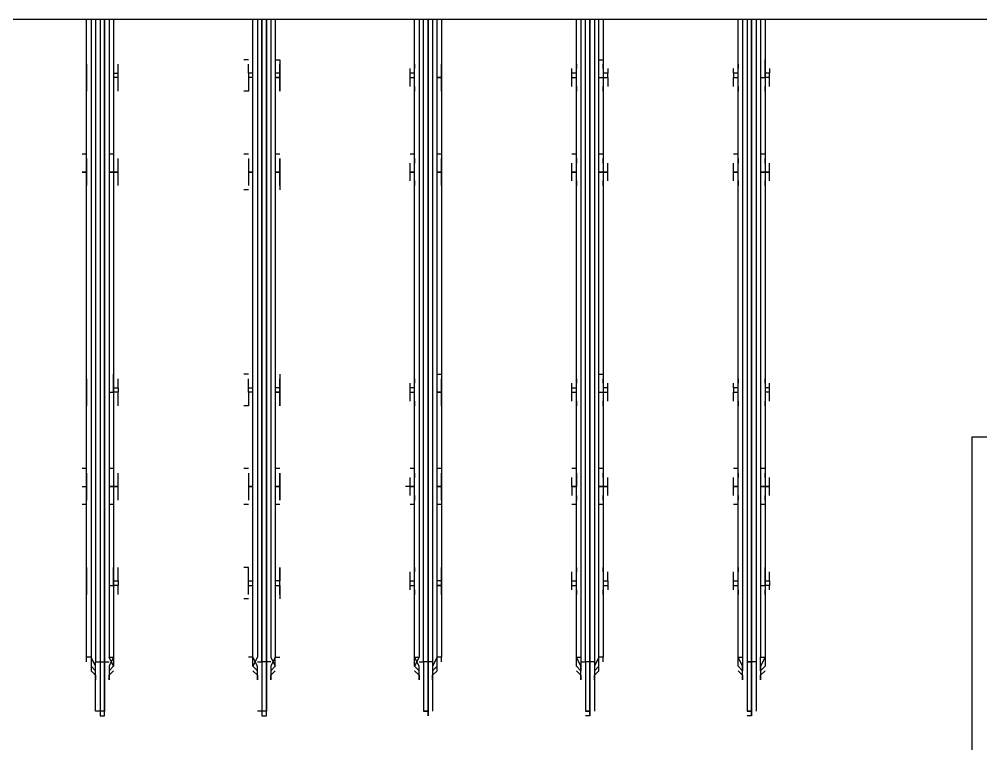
# Model space of a CAD drawing. Header units: metres. Extents: x 531277 to 531898, y 2673784 to 2674172.
# Drawn here: x 531483.1318 to 531483.4278, y 2673978.6848 to 2673978.9078 of the extents above; entities that cross this region are included whole.
import ezdxf

# ---------------------------------------------------------------- set-up
doc = ezdxf.new("R2010")
doc.units = ezdxf.units.M
doc.header["$MEASUREMENT"] = 0
doc.layers.add('IDT', color=7, linetype='Continuous')

# ---------------------------------------------------------------- blocks, each defined once
blk = doc.blocks.new('IDT')
at = {"layer": 'IDT', "color": 0, "lineweight": 25}
for p, q in [((16.64221, 15.38376), (16.64221, 15.54836)), ((16.70998, 15.45292), (16.70998, 15.46952)), ((16.70998, 15.46952), (16.70998, 15.45292)), ((16.70998, 15.46952), (16.71137, 15.46952)), ((16.75978, 15.45292), (16.75978, 15.46952)), ((16.75978, 15.46952), (16.75978, 15.45292)), ((16.75978, 15.46952), (16.76116, 15.46952)), ((16.80957, 15.46952), (16.80957, 15.45292)), ((16.80957, 15.45292), (16.80957, 15.46952)), ((16.86075, 15.46952), (16.85936, 15.46952)), ((16.85936, 15.46952), (16.85936, 15.45292)), ((16.86075, 15.45292), (16.86075, 15.46952)), ((16.91054, 15.46952), (16.90916, 15.46952)), ((16.90916, 15.46952), (16.90916, 15.45292)), ((16.91054, 15.45292), (16.91054, 15.46952)), ((16.7086, 15.45292), (16.7086, 15.46813)), ((16.71137, 15.46813), (16.70998, 15.46813)), ((16.70998, 15.46813), (16.71137, 15.46813)), ((16.71137, 15.45292), (16.71137, 15.46813)), ((16.75839, 15.45292), (16.75839, 15.46813)), ((16.76116, 15.46813), (16.75978, 15.46813)), ((16.75978, 15.46813), (16.76116, 15.46813)), ((16.76116, 15.45292), (16.76116, 15.46813)), ((16.80819, 15.45292), (16.80819, 15.46813)), ((16.81095, 15.46813), (16.80957, 15.46813)), ((16.80957, 15.46813), (16.81095, 15.46813)), ((16.81095, 15.45292), (16.81095, 15.46813)), ((16.85936, 15.45292), (16.85936, 15.46813)), ((16.85936, 15.46813), (16.86075, 15.46813)), ((16.86075, 15.45292), (16.86075, 15.46813)), ((16.86075, 15.46813), (16.86213, 15.46813)), ((16.90916, 15.45292), (16.90916, 15.46813)), ((16.90916, 15.46813), (16.91054, 15.46813)), ((16.91054, 15.46813), (16.91192, 15.46813)), ((16.91192, 15.46813), (16.91192, 15.45292)), ((16.70722, 15.45707), (16.70583, 15.45569)), ((16.70722, 15.4543), (16.70722, 15.45845)), ((16.70722, 15.45845), (16.70722, 15.45707)), ((16.71275, 15.45707), (16.71275, 15.45845)), ((16.71275, 15.45845), (16.71275, 15.4543)), ((16.71413, 15.45569), (16.71275, 15.45707)), ((16.75839, 15.45707), (16.75701, 15.45569)), ((16.75839, 15.4543), (16.75839, 15.45845)), ((16.75839, 15.45845), (16.75839, 15.45707)), ((16.76254, 15.45707), (16.76254, 15.45845)), ((16.76254, 15.45845), (16.76254, 15.4543)), ((16.76393, 15.45569), (16.76254, 15.45707)), ((16.80819, 15.45707), (16.8068, 15.45569)), ((16.80819, 15.4543), (16.80819, 15.45845)), ((16.80819, 15.45845), (16.80819, 15.45707)), ((16.81234, 15.45707), (16.81234, 15.45845)), ((16.81234, 15.45845), (16.81234, 15.4543)), ((16.81372, 15.45569), (16.81234, 15.45707)), ((16.85798, 15.45707), (16.8566, 15.45569)), ((16.85798, 15.4543), (16.85798, 15.45845)), ((16.85798, 15.45845), (16.85798, 15.45707)), ((16.86213, 15.45707), (16.86213, 15.45845)), ((16.86213, 15.45845), (16.86213, 15.4543)), ((16.86351, 15.45569), (16.86213, 15.45707)), ((16.90777, 15.45707), (16.90639, 15.45569)), ((16.90777, 15.4543), (16.90777, 15.45845)), ((16.90777, 15.45845), (16.90777, 15.45707)), ((16.91192, 15.45707), (16.91192, 15.45845)), ((16.91192, 15.45845), (16.91192, 15.4543)), ((16.91331, 15.45569), (16.91192, 15.45707)), ((16.70583, 15.4543), (16.70722, 15.45569)), ((16.70583, 15.45154), (16.70722, 15.4543)), ((16.70583, 15.45292), (16.70583, 15.4543)), ((16.70722, 15.45569), (16.70722, 15.45154)), ((16.71275, 15.45154), (16.71275, 15.45569)), ((16.71275, 15.45569), (16.71413, 15.4543)), ((16.71275, 15.4543), (16.71413, 15.45154)), ((16.71413, 15.4543), (16.71413, 15.45292)), ((16.75701, 15.45569), (16.75701, 15.45154)), ((16.75839, 15.45569), (16.75701, 15.4543)), ((16.75701, 15.45154), (16.75839, 15.4543)), ((16.75701, 15.4543), (16.75701, 15.45292)), ((16.76254, 15.45154), (16.76254, 15.45569)), ((16.76254, 15.45569), (16.76393, 15.4543)), ((16.76254, 15.4543), (16.76393, 15.45154)), ((16.76393, 15.4543), (16.76393, 15.45292)), ((16.8068, 15.45569), (16.8068, 15.45154)), ((16.80819, 15.45569), (16.8068, 15.4543)), ((16.8068, 15.45154), (16.80819, 15.4543)), ((16.8068, 15.4543), (16.8068, 15.45292)), ((16.81372, 15.4543), (16.81234, 15.45569)), ((16.81234, 15.45569), (16.81372, 15.4543)), ((16.81234, 15.4543), (16.81372, 15.45154)), ((16.81234, 15.45154), (16.81372, 15.4543)), ((16.81372, 15.4543), (16.81372, 15.45292)), ((16.8566, 15.4543), (16.85798, 15.45569)), ((16.85798, 15.45569), (16.8566, 15.4543)), ((16.8566, 15.45154), (16.85798, 15.4543)), ((16.85798, 15.45154), (16.8566, 15.4543)), ((16.8566, 15.4543), (16.8566, 15.45292)), ((16.86351, 15.4543), (16.86213, 15.45569)), ((16.86213, 15.45569), (16.86351, 15.4543)), ((16.86213, 15.4543), (16.86351, 15.45154)), ((16.86213, 15.45154), (16.86351, 15.4543)), ((16.86351, 15.4543), (16.86351, 15.45292)), ((16.90639, 15.4543), (16.90777, 15.45569)), ((16.90777, 15.45569), (16.90639, 15.4543)), ((16.90639, 15.45154), (16.90777, 15.4543)), ((16.90639, 15.45292), (16.90639, 15.4543)), ((16.90639, 15.4543), (16.90777, 15.45154)), ((16.91331, 15.4543), (16.91192, 15.45569)), ((16.91192, 15.4543), (16.91331, 15.45154)), ((16.91331, 15.45154), (16.91331, 15.45569)), ((16.91331, 15.45292), (16.91331, 15.4543)), ((16.70583, 15.45154), (16.70583, 15.45292)), ((16.70583, 15.25513), (16.70583, 15.45154)), ((16.70722, 15.45154), (16.70583, 15.45154)), ((16.70722, 15.25513), (16.70722, 15.45154)), ((16.7086, 15.25513), (16.7086, 15.45292)), ((16.7086, 15.45292), (16.70998, 15.45292)), ((16.71137, 15.45292), (16.70998, 15.45292)), ((16.70998, 15.45292), (16.71137, 15.45292)), ((16.70998, 15.45292), (16.70998, 15.25513)), ((16.70998, 15.25513), (16.70998, 15.45292)), ((16.71137, 15.25513), (16.71137, 15.45292)), ((16.71413, 15.45154), (16.71275, 15.45154)), ((16.71275, 15.25513), (16.71275, 15.45154)), ((16.71413, 15.45292), (16.71413, 15.45154)), ((16.71413, 15.45154), (16.71413, 15.25513)), ((16.75563, 15.45292), (16.75563, 15.45154)), ((16.75563, 15.25513), (16.75563, 15.45154)), ((16.75563, 15.45154), (16.75701, 15.45154)), ((16.75701, 15.45154), (16.75701, 15.25513)), ((16.75839, 15.25513), (16.75839, 15.45292)), ((16.75839, 15.45292), (16.75978, 15.45292)), ((16.75978, 15.45292), (16.76116, 15.45292)), ((16.75978, 15.25513), (16.75978, 15.45292)), ((16.75978, 15.45292), (16.75978, 15.25513)), ((16.76254, 15.45292), (16.76116, 15.45292)), ((16.76116, 15.45292), (16.76116, 15.25513)), ((16.76393, 15.45154), (16.76254, 15.45154)), ((16.76254, 15.25513), (16.76254, 15.45154)), ((16.76393, 15.45292), (16.76393, 15.45154)), ((16.76393, 15.45154), (16.76393, 15.25513)), ((16.80542, 15.45292), (16.80542, 15.45154)), ((16.80542, 15.25513), (16.80542, 15.45154)), ((16.80542, 15.45154), (16.8068, 15.45154)), ((16.8068, 15.45154), (16.8068, 15.25513)), ((16.80819, 15.25513), (16.80819, 15.45292)), ((16.80819, 15.45292), (16.80957, 15.45292)), ((16.80957, 15.45292), (16.81095, 15.45292)), ((16.80957, 15.25513), (16.80957, 15.45292)), ((16.80957, 15.45292), (16.80957, 15.25513)), ((16.81234, 15.45292), (16.81095, 15.45292)), ((16.81095, 15.45292), (16.81095, 15.25513)), ((16.81372, 15.45154), (16.81234, 15.45154)), ((16.81234, 15.25513), (16.81234, 15.45154)), ((16.81372, 15.45292), (16.81372, 15.45154)), ((16.81372, 15.45154), (16.81372, 15.25513)), ((16.8566, 15.45154), (16.85521, 15.45154)), ((16.8566, 15.45292), (16.8566, 15.45154)), ((16.8566, 15.25513), (16.8566, 15.45154)), ((16.85798, 15.45292), (16.85936, 15.45292)), ((16.85798, 15.25513), (16.85798, 15.45154)), ((16.85936, 15.45292), (16.85936, 15.25513)), ((16.85936, 15.25513), (16.85936, 15.45292)), ((16.85936, 15.45292), (16.86075, 15.45292)), ((16.86213, 15.45292), (16.86075, 15.45292)), ((16.86075, 15.45292), (16.86075, 15.25513)), ((16.86075, 15.25513), (16.86075, 15.45292)), ((16.86213, 15.25513), (16.86213, 15.45154)), ((16.86351, 15.45292), (16.86351, 15.45154)), ((16.86351, 15.45154), (16.8649, 15.45154)), ((16.86351, 15.45154), (16.86351, 15.25513)), ((16.90639, 15.45154), (16.90639, 15.45292)), ((16.90639, 15.25513), (16.90639, 15.45154)), ((16.90777, 15.45154), (16.90639, 15.45154)), ((16.90916, 15.45292), (16.90777, 15.45292)), ((16.90777, 15.25513), (16.90777, 15.45154)), ((16.91054, 15.45292), (16.90916, 15.45292)), ((16.90916, 15.45292), (16.90916, 15.25513)), ((16.90916, 15.25513), (16.90916, 15.45292)), ((16.91192, 15.45292), (16.91054, 15.45292)), ((16.91054, 15.25513), (16.91054, 15.45292)), ((16.91192, 15.25513), (16.91192, 15.45292)), ((16.91331, 15.25513), (16.91331, 15.45154)), ((16.91331, 15.45154), (16.91469, 15.45154)), ((16.91469, 15.45292), (16.91469, 15.45154)), ((16.91469, 15.45154), (16.91469, 15.25513)), ((16.70583, 15.42941), (16.70583, 15.43355)), ((16.71413, 15.43355), (16.71413, 15.42941)), ((16.75563, 15.42941), (16.75563, 15.43355)), ((16.76393, 15.43355), (16.76393, 15.42941)), ((16.80542, 15.42941), (16.80542, 15.43355)), ((16.81372, 15.43355), (16.81372, 15.42802)), ((16.85521, 15.42941), (16.85521, 15.43355)), ((16.86351, 15.43355), (16.86351, 15.42802)), ((16.8649, 15.43355), (16.86628, 15.43355)), ((16.90639, 15.42941), (16.90639, 15.43355)), ((16.91469, 15.43355), (16.91469, 15.42802)), ((16.70445, 15.43079), (16.70445, 15.42941)), ((16.70583, 15.43217), (16.70583, 15.43079)), ((16.71413, 15.43079), (16.71413, 15.43217)), ((16.71552, 15.43079), (16.71552, 15.42941)), ((16.75424, 15.42941), (16.75424, 15.43079)), ((16.75563, 15.43217), (16.75563, 15.43079)), ((16.76393, 15.43079), (16.76393, 15.43217)), ((16.76531, 15.43079), (16.76531, 15.42941)), ((16.80542, 15.43217), (16.80542, 15.43079)), ((16.80542, 15.43079), (16.80542, 15.42941)), ((16.81372, 15.43079), (16.81372, 15.43217)), ((16.8151, 15.43079), (16.8151, 15.42941)), ((16.85521, 15.43217), (16.85521, 15.43079)), ((16.85521, 15.43079), (16.85521, 15.42941)), ((16.8649, 15.43217), (16.8649, 15.43079)), ((16.8649, 15.43079), (16.8649, 15.42941)), ((16.90501, 15.43217), (16.90501, 15.43079)), ((16.90501, 15.43079), (16.90501, 15.42941)), ((16.91469, 15.43079), (16.91469, 15.43217)), ((16.91469, 15.42941), (16.91469, 15.43079)), ((16.70445, 15.42941), (16.70583, 15.42941)), ((16.70445, 15.42802), (16.70445, 15.42941)), ((16.70583, 15.42802), (16.70445, 15.42802)), ((16.70445, 15.42802), (16.70445, 15.42526)), ((16.70722, 15.42941), (16.70583, 15.42941)), ((16.70583, 15.42941), (16.70583, 15.42802)), ((16.70583, 15.42802), (16.70583, 15.42387)), ((16.71413, 15.42941), (16.71413, 15.42802)), ((16.71552, 15.42941), (16.71413, 15.42941)), ((16.71413, 15.42802), (16.71413, 15.42387)), ((16.71552, 15.42802), (16.71413, 15.42802)), ((16.71552, 15.42941), (16.71552, 15.42802)), ((16.71552, 15.42802), (16.71552, 15.42526)), ((16.75563, 15.42941), (16.75424, 15.42941)), ((16.75424, 15.42802), (16.75424, 15.42941)), ((16.75563, 15.42802), (16.75424, 15.42802)), ((16.75424, 15.42802), (16.75424, 15.42526)), ((16.75563, 15.42802), (16.75563, 15.42941)), ((16.75563, 15.42387), (16.75563, 15.42802)), ((16.76393, 15.42941), (16.76393, 15.42387)), ((16.76531, 15.42941), (16.76393, 15.42941)), ((16.76531, 15.42802), (16.76393, 15.42802)), ((16.76531, 15.42941), (16.76531, 15.42802)), ((16.76531, 15.42802), (16.76531, 15.42526)), ((16.80542, 15.42387), (16.80542, 15.42941)), ((16.80542, 15.42941), (16.8068, 15.42941)), ((16.8068, 15.42941), (16.80542, 15.42941)), ((16.80542, 15.42941), (16.80542, 15.42802)), ((16.80542, 15.42802), (16.80542, 15.42526)), ((16.80542, 15.42802), (16.8068, 15.42802)), ((16.8151, 15.42941), (16.81372, 15.42941)), ((16.81372, 15.42802), (16.81372, 15.42387)), ((16.8151, 15.42802), (16.81372, 15.42802)), ((16.8151, 15.42941), (16.8151, 15.42802)), ((16.8151, 15.42802), (16.8151, 15.42526)), ((16.8566, 15.42941), (16.85521, 15.42941)), ((16.85521, 15.42941), (16.85521, 15.42802)), ((16.85521, 15.42941), (16.85521, 15.42802)), ((16.85521, 15.42802), (16.8566, 15.42802)), ((16.85521, 15.42802), (16.85521, 15.42387)), ((16.85521, 15.42526), (16.85521, 15.42802)), ((16.8649, 15.42941), (16.86351, 15.42941)), ((16.86351, 15.42802), (16.86351, 15.42387)), ((16.8649, 15.42802), (16.86351, 15.42802)), ((16.8649, 15.42941), (16.8649, 15.42802)), ((16.8649, 15.42802), (16.8649, 15.42526)), ((16.90501, 15.42941), (16.90639, 15.42941)), ((16.90501, 15.42802), (16.90501, 15.42941)), ((16.90639, 15.42802), (16.90501, 15.42802)), ((16.90501, 15.42802), (16.90501, 15.42526)), ((16.90777, 15.42941), (16.90639, 15.42941)), ((16.90639, 15.42941), (16.90639, 15.42387)), ((16.91469, 15.42526), (16.91469, 15.42941)), ((16.91469, 15.42802), (16.91469, 15.42387)), ((16.70583, 15.42387), (16.70583, 15.42526)), ((16.71413, 15.42387), (16.71413, 15.42526)), ((16.75563, 15.42526), (16.75563, 15.42387)), ((16.76393, 15.42387), (16.76393, 15.42526)), ((16.80542, 15.42526), (16.80542, 15.42387)), ((16.81372, 15.42387), (16.81372, 15.42526)), ((16.85521, 15.42387), (16.85521, 15.42526)), ((16.8649, 15.42526), (16.8649, 15.42387)), ((16.90501, 15.42526), (16.90501, 15.42387)), ((16.91469, 15.42387), (16.91469, 15.42526)), ((16.8649, 15.42387), (16.86628, 15.42387)), ((16.70583, 15.40451), (16.70722, 15.40451)), ((16.71413, 15.40451), (16.71552, 15.40451)), ((16.75563, 15.40451), (16.75701, 15.40451)), ((16.76393, 15.40451), (16.76531, 15.40451)), ((16.80542, 15.40451), (16.8068, 15.40451)), ((16.81372, 15.40451), (16.8151, 15.40451)), ((16.85521, 15.40451), (16.8566, 15.40451)), ((16.8649, 15.40451), (16.86628, 15.40451)), ((16.90639, 15.40451), (16.90777, 15.40451)), ((16.91469, 15.40451), (16.91607, 15.40451)), ((16.70445, 15.40174), (16.70445, 15.39898)), ((16.70583, 15.39898), (16.70583, 15.40313)), ((16.70583, 15.40313), (16.70583, 15.40174)), ((16.71413, 15.40174), (16.71413, 15.40313)), ((16.71413, 15.40313), (16.71413, 15.39898)), ((16.71552, 15.40174), (16.71552, 15.39898)), ((16.75424, 15.40174), (16.75424, 15.39898)), ((16.75563, 15.39898), (16.75563, 15.40313)), ((16.75563, 15.40313), (16.75563, 15.40174)), ((16.76393, 15.40174), (16.76393, 15.40313)), ((16.76393, 15.40313), (16.76393, 15.39898)), ((16.76531, 15.39898), (16.76531, 15.40174)), ((16.80542, 15.39898), (16.80542, 15.40313)), ((16.80542, 15.40313), (16.80542, 15.40174)), ((16.80542, 15.40174), (16.80542, 15.39898)), ((16.81372, 15.40174), (16.81372, 15.40313)), ((16.81372, 15.40313), (16.81372, 15.39898)), ((16.8151, 15.40174), (16.8151, 15.39898)), ((16.85521, 15.39898), (16.85521, 15.40313)), ((16.85521, 15.40313), (16.85521, 15.40174)), ((16.85521, 15.40174), (16.85521, 15.39898)), ((16.86351, 15.40313), (16.86351, 15.39898)), ((16.8649, 15.40174), (16.8649, 15.40313)), ((16.8649, 15.39898), (16.8649, 15.40174)), ((16.90501, 15.40313), (16.90501, 15.40174)), ((16.90501, 15.40174), (16.90501, 15.39898)), ((16.90639, 15.39898), (16.90639, 15.40313)), ((16.91469, 15.40174), (16.91469, 15.40313)), ((16.91469, 15.40313), (16.91469, 15.39483)), ((16.91469, 15.39898), (16.91469, 15.40174)), ((16.70445, 15.39898), (16.70583, 15.39898)), ((16.70583, 15.39898), (16.70445, 15.39898)), ((16.70445, 15.39898), (16.70445, 15.39621)), ((16.70583, 15.39483), (16.70583, 15.39898)), ((16.70583, 15.39898), (16.70722, 15.39898)), ((16.70722, 15.39898), (16.70583, 15.39898)), ((16.71413, 15.39898), (16.71413, 15.39483)), ((16.71552, 15.39898), (16.71413, 15.39898)), ((16.71413, 15.39898), (16.71552, 15.39898)), ((16.71552, 15.39898), (16.71552, 15.39621)), ((16.75424, 15.39898), (16.75563, 15.39898)), ((16.75563, 15.39898), (16.75424, 15.39898)), ((16.75424, 15.39898), (16.75424, 15.39621)), ((16.75563, 15.39483), (16.75563, 15.39898)), ((16.75563, 15.39898), (16.75701, 15.39898)), ((16.75701, 15.39898), (16.75563, 15.39898)), ((16.76393, 15.39898), (16.76531, 15.39898)), ((16.76531, 15.39898), (16.76393, 15.39898)), ((16.76393, 15.39483), (16.76393, 15.39898)), ((16.76393, 15.39898), (16.76531, 15.39898)), ((16.76531, 15.39898), (16.76531, 15.39621)), ((16.8068, 15.39898), (16.80542, 15.39898)), ((16.80542, 15.39898), (16.8068, 15.39898)), ((16.8068, 15.39898), (16.80542, 15.39898)), ((16.80542, 15.39898), (16.80542, 15.39621)), ((16.80542, 15.39483), (16.80542, 15.39898)), ((16.81372, 15.39898), (16.81372, 15.39483)), ((16.8151, 15.39898), (16.81372, 15.39898)), ((16.81372, 15.39898), (16.8151, 15.39898)), ((16.81372, 15.39898), (16.8151, 15.39898)), ((16.8151, 15.39898), (16.81649, 15.39898)), ((16.8151, 15.39898), (16.8151, 15.39621)), ((16.85521, 15.39898), (16.85521, 15.39621)), ((16.85521, 15.39483), (16.85521, 15.39898)), ((16.8566, 15.39898), (16.85521, 15.39898)), ((16.85521, 15.39898), (16.8566, 15.39898)), ((16.8566, 15.39898), (16.85521, 15.39898)), ((16.85521, 15.39898), (16.8566, 15.39898)), ((16.86351, 15.39898), (16.86351, 15.39483)), ((16.8649, 15.39898), (16.86351, 15.39898)), ((16.86351, 15.39898), (16.8649, 15.39898)), ((16.8649, 15.39621), (16.8649, 15.39898)), ((16.90501, 15.39898), (16.90639, 15.39898)), ((16.90639, 15.39898), (16.90501, 15.39898)), ((16.90501, 15.39898), (16.90501, 15.39621)), ((16.90639, 15.39483), (16.90639, 15.39898)), ((16.90639, 15.39898), (16.90777, 15.39898)), ((16.90777, 15.39898), (16.90639, 15.39898)), ((16.91607, 15.39898), (16.91469, 15.39898)), ((16.91469, 15.39621), (16.91469, 15.39898)), ((16.70583, 15.39621), (16.70583, 15.39483)), ((16.71413, 15.39483), (16.71413, 15.39621)), ((16.75563, 15.39621), (16.75563, 15.39483)), ((16.76393, 15.39621), (16.76393, 15.39483)), ((16.80542, 15.39621), (16.80542, 15.39483)), ((16.81372, 15.39483), (16.81372, 15.39621)), ((16.85521, 15.39621), (16.85521, 15.39483)), ((16.8649, 15.39483), (16.8649, 15.39621)), ((16.90501, 15.39621), (16.90501, 15.39483)), ((16.91469, 15.39483), (16.91469, 15.39621)), ((16.70583, 15.39344), (16.70722, 15.39344)), ((16.71413, 15.39344), (16.71552, 15.39344)), ((16.75563, 15.39344), (16.75701, 15.39344)), ((16.76393, 15.39344), (16.76531, 15.39344)), ((16.80542, 15.39344), (16.8068, 15.39344)), ((16.81372, 15.39344), (16.8151, 15.39344)), ((16.85521, 15.39344), (16.8566, 15.39344)), ((16.8649, 15.39344), (16.86628, 15.39344)), ((16.90639, 15.39344), (16.90777, 15.39344)), ((16.91469, 15.39344), (16.91607, 15.39344)), ((16.60625, 15.38376), (16.64221, 15.38376)), ((16.70583, 15.36993), (16.70583, 15.37408)), ((16.70583, 15.37408), (16.70583, 15.3727)), ((16.71413, 15.3727), (16.71413, 15.37408)), ((16.71413, 15.37408), (16.71413, 15.36993)), ((16.75563, 15.36993), (16.75563, 15.37408)), ((16.75563, 15.37408), (16.75563, 15.3727)), ((16.76393, 15.3727), (16.76393, 15.37408)), ((16.76393, 15.37408), (16.76393, 15.36993)), ((16.80542, 15.36993), (16.80542, 15.37408)), ((16.80542, 15.37408), (16.80542, 15.3727)), ((16.81372, 15.3727), (16.81372, 15.37408)), ((16.81372, 15.37408), (16.81372, 15.3644)), ((16.85521, 15.36993), (16.85521, 15.37408)), ((16.85521, 15.37408), (16.85521, 15.3727)), ((16.86351, 15.37408), (16.86351, 15.36993)), ((16.8649, 15.3727), (16.8649, 15.37408)), ((16.8649, 15.37408), (16.86628, 15.37408)), ((16.90501, 15.37408), (16.90501, 15.3727)), ((16.90639, 15.36993), (16.90639, 15.37408)), ((16.91469, 15.3727), (16.91469, 15.37408)), ((16.91469, 15.37408), (16.91469, 15.36993)), ((16.70445, 15.3727), (16.70445, 15.36993)), ((16.71552, 15.3727), (16.71552, 15.36993)), ((16.75424, 15.3727), (16.75424, 15.36993)), ((16.76531, 15.3727), (16.76531, 15.36993)), ((16.80542, 15.3727), (16.80542, 15.36993)), ((16.8151, 15.3727), (16.8151, 15.36993)), ((16.85521, 15.3727), (16.85521, 15.36993)), ((16.8649, 15.36993), (16.8649, 15.3727)), ((16.90501, 15.3727), (16.90501, 15.36993)), ((16.91469, 15.36855), (16.91469, 15.3727)), ((16.70445, 15.36993), (16.70583, 15.36993)), ((16.70445, 15.36993), (16.70445, 15.36855)), ((16.70445, 15.36855), (16.70583, 15.36855)), ((16.70445, 15.36855), (16.70445, 15.36716)), ((16.70583, 15.3644), (16.70583, 15.36993)), ((16.71413, 15.36993), (16.71413, 15.3644)), ((16.71552, 15.36993), (16.71413, 15.36993)), ((16.71413, 15.36855), (16.71552, 15.36855)), ((16.71552, 15.36855), (16.71552, 15.36993)), ((16.71552, 15.36855), (16.71552, 15.36716)), ((16.75563, 15.36993), (16.75424, 15.36993)), ((16.75424, 15.36993), (16.75424, 15.36855)), ((16.75424, 15.36855), (16.75563, 15.36855)), ((16.75424, 15.36855), (16.75424, 15.36716)), ((16.75701, 15.36993), (16.75563, 15.36993)), ((16.75563, 15.36855), (16.75563, 15.36993)), ((16.75563, 15.3644), (16.75563, 15.36855)), ((16.76393, 15.36993), (16.76393, 15.36855)), ((16.76531, 15.36993), (16.76393, 15.36993)), ((16.76393, 15.36855), (16.76393, 15.3644)), ((16.76531, 15.36855), (16.76393, 15.36855)), ((16.76531, 15.36993), (16.76531, 15.36855)), ((16.76531, 15.36855), (16.76531, 15.36716)), ((16.80542, 15.36993), (16.8068, 15.36993)), ((16.8068, 15.36993), (16.80542, 15.36993)), ((16.80542, 15.36855), (16.80542, 15.36993)), ((16.80542, 15.36993), (16.80542, 15.36855)), ((16.80542, 15.3644), (16.80542, 15.36855)), ((16.80542, 15.36855), (16.80542, 15.36716)), ((16.8151, 15.36993), (16.81372, 15.36993)), ((16.81372, 15.36855), (16.8151, 15.36855)), ((16.8151, 15.36993), (16.8151, 15.36855)), ((16.8151, 15.36855), (16.8151, 15.36716)), ((16.85521, 15.36855), (16.85521, 15.36993)), ((16.85521, 15.36993), (16.8566, 15.36993)), ((16.8566, 15.36993), (16.85521, 15.36993)), ((16.85521, 15.36993), (16.85521, 15.36855)), ((16.85521, 15.3644), (16.85521, 15.36855)), ((16.85521, 15.36855), (16.8566, 15.36855)), ((16.85521, 15.36855), (16.85521, 15.36716)), ((16.86351, 15.36993), (16.8649, 15.36993)), ((16.86351, 15.36993), (16.86351, 15.36855)), ((16.86351, 15.36855), (16.86351, 15.3644)), ((16.8649, 15.36855), (16.86351, 15.36855)), ((16.8649, 15.36993), (16.8649, 15.36855)), ((16.8649, 15.36855), (16.8649, 15.36716)), ((16.90501, 15.36855), (16.90501, 15.36993)), ((16.90501, 15.36993), (16.90639, 15.36993)), ((16.90639, 15.36855), (16.90501, 15.36855)), ((16.90501, 15.36855), (16.90501, 15.36716)), ((16.90777, 15.36993), (16.90639, 15.36993)), ((16.90639, 15.36993), (16.90639, 15.36855)), ((16.90639, 15.36855), (16.90639, 15.3644)), ((16.91469, 15.36993), (16.91469, 15.36855)), ((16.91469, 15.36716), (16.91469, 15.36855)), ((16.91469, 15.36855), (16.91469, 15.3644)), ((16.70583, 15.36716), (16.70583, 15.36578)), ((16.71413, 15.36578), (16.71413, 15.36716)), ((16.75563, 15.36716), (16.75563, 15.36578)), ((16.76393, 15.36578), (16.76393, 15.36716)), ((16.80542, 15.36716), (16.80542, 15.36578)), ((16.81372, 15.36578), (16.81372, 15.36716)), ((16.85521, 15.36716), (16.85521, 15.36578)), ((16.8649, 15.36716), (16.8649, 15.36578)), ((16.90501, 15.36716), (16.90501, 15.36578)), ((16.91469, 15.36578), (16.91469, 15.36716)), ((16.75701, 15.3644), (16.75563, 15.3644)), ((16.8068, 15.3644), (16.80542, 15.3644)), ((16.8649, 15.3644), (16.86628, 15.3644)), ((16.70583, 15.30216), (16.70583, 15.30769)), ((16.70583, 15.3063), (16.70583, 15.30492)), ((16.71413, 15.30769), (16.71413, 15.30216)), ((16.71413, 15.30492), (16.71413, 15.3063)), ((16.75563, 15.30216), (16.75563, 15.30769)), ((16.75563, 15.3063), (16.75563, 15.30492)), ((16.76393, 15.30769), (16.76393, 15.30216)), ((16.76393, 15.30492), (16.76393, 15.3063)), ((16.80542, 15.30216), (16.80542, 15.30769)), ((16.80542, 15.3063), (16.80542, 15.30492)), ((16.81372, 15.30769), (16.81372, 15.30216)), ((16.81372, 15.30492), (16.81372, 15.3063)), ((16.85521, 15.30216), (16.85521, 15.30769)), ((16.85521, 15.3063), (16.85521, 15.30492)), ((16.86351, 15.30769), (16.86351, 15.30216)), ((16.8649, 15.30769), (16.86628, 15.30769)), ((16.8649, 15.30492), (16.8649, 15.3063)), ((16.90501, 15.3063), (16.90501, 15.30492)), ((16.90639, 15.30216), (16.90639, 15.30769)), ((16.91469, 15.30769), (16.91469, 15.30216)), ((16.91469, 15.30492), (16.91469, 15.3063)), ((16.70445, 15.30492), (16.70445, 15.30216)), ((16.71552, 15.30492), (16.71552, 15.30216)), ((16.75424, 15.30492), (16.75424, 15.30216)), ((16.76531, 15.30492), (16.76531, 15.30216)), ((16.80542, 15.30492), (16.80542, 15.30216)), ((16.8151, 15.30492), (16.8151, 15.30216)), ((16.85521, 15.30492), (16.85521, 15.30216)), ((16.8649, 15.30216), (16.8649, 15.30492)), ((16.90501, 15.30492), (16.90501, 15.30216)), ((16.91469, 15.30216), (16.91469, 15.30492)), ((16.70445, 15.30216), (16.70445, 15.29939)), ((16.70583, 15.30216), (16.70445, 15.30216)), ((16.70445, 15.30216), (16.70583, 15.30216)), ((16.70583, 15.29801), (16.70583, 15.30216)), ((16.70583, 15.30216), (16.70722, 15.30216)), ((16.70722, 15.30216), (16.70583, 15.30216)), ((16.71413, 15.30216), (16.71413, 15.29801)), ((16.71552, 15.30216), (16.71413, 15.30216)), ((16.71413, 15.30216), (16.71552, 15.30216)), ((16.71552, 15.30216), (16.71552, 15.29939)), ((16.75424, 15.30216), (16.75563, 15.30216)), ((16.75563, 15.30216), (16.75424, 15.30216)), ((16.75424, 15.30216), (16.75424, 15.29939)), ((16.75424, 15.30216), (16.75563, 15.30216)), ((16.75563, 15.29801), (16.75563, 15.30216)), ((16.75563, 15.30216), (16.75701, 15.30216)), ((16.75701, 15.30216), (16.75563, 15.30216)), ((16.76393, 15.30216), (16.76393, 15.29801)), ((16.76531, 15.30216), (16.76393, 15.30216)), ((16.76393, 15.30216), (16.76531, 15.30216)), ((16.76531, 15.30216), (16.76531, 15.29939)), ((16.80542, 15.30216), (16.80542, 15.29939)), ((16.80542, 15.29801), (16.80542, 15.30216)), ((16.80542, 15.30216), (16.8068, 15.30216)), ((16.8068, 15.30216), (16.80542, 15.30216)), ((16.80542, 15.30216), (16.8068, 15.30216)), ((16.81372, 15.30216), (16.81372, 15.29801)), ((16.8151, 15.30216), (16.81372, 15.30216)), ((16.81372, 15.30216), (16.8151, 15.30216)), ((16.8151, 15.30216), (16.8151, 15.29939)), ((16.8566, 15.30216), (16.85521, 15.30216)), ((16.85521, 15.30216), (16.85521, 15.29939)), ((16.85521, 15.29801), (16.85521, 15.30216)), ((16.85521, 15.30216), (16.8566, 15.30216)), ((16.8566, 15.30216), (16.85521, 15.30216)), ((16.85521, 15.30216), (16.8566, 15.30216)), ((16.8566, 15.30216), (16.85521, 15.30216)), ((16.86351, 15.30216), (16.86351, 15.29801)), ((16.8649, 15.30216), (16.86351, 15.30216)), ((16.86351, 15.30216), (16.8649, 15.30216)), ((16.8649, 15.29939), (16.8649, 15.30216)), ((16.90501, 15.30216), (16.90639, 15.30216)), ((16.90639, 15.30216), (16.90501, 15.30216)), ((16.90501, 15.30216), (16.90501, 15.29939)), ((16.90639, 15.29801), (16.90639, 15.30216)), ((16.90639, 15.30216), (16.90777, 15.30216)), ((16.90777, 15.30216), (16.90639, 15.30216)), ((16.91469, 15.30216), (16.91607, 15.30216)), ((16.91607, 15.30216), (16.91469, 15.30216)), ((16.91469, 15.30216), (16.91469, 15.29939)), ((16.91469, 15.29801), (16.91469, 15.30216)), ((16.70583, 15.29939), (16.70583, 15.29801)), ((16.71413, 15.29801), (16.71413, 15.29939)), ((16.75563, 15.29939), (16.75563, 15.29801)), ((16.76393, 15.29801), (16.76393, 15.29939)), ((16.80542, 15.29939), (16.80542, 15.29801)), ((16.81372, 15.29801), (16.81372, 15.29939)), ((16.85521, 15.29939), (16.85521, 15.29801)), ((16.8649, 15.29801), (16.8649, 15.29939)), ((16.90501, 15.29939), (16.90501, 15.29801)), ((16.91469, 15.29939), (16.91469, 15.29801)), ((16.70583, 15.29662), (16.70722, 15.29662)), ((16.71413, 15.29662), (16.71552, 15.29662)), ((16.75563, 15.29662), (16.75701, 15.29662)), ((16.76393, 15.29662), (16.76531, 15.29662)), ((16.80542, 15.29662), (16.8068, 15.29662)), ((16.81372, 15.29662), (16.8151, 15.29662)), ((16.85521, 15.29662), (16.8566, 15.29662)), ((16.8649, 15.29662), (16.86628, 15.29662)), ((16.90639, 15.29662), (16.90777, 15.29662)), ((16.91469, 15.29662), (16.91607, 15.29662)), ((16.70583, 15.27311), (16.70583, 15.27726)), ((16.70583, 15.27726), (16.70583, 15.27588)), ((16.71413, 15.27588), (16.71413, 15.27726)), ((16.71413, 15.27726), (16.71413, 15.27173)), ((16.75563, 15.27311), (16.75563, 15.27726)), ((16.75563, 15.27726), (16.75563, 15.27588)), ((16.76393, 15.27588), (16.76393, 15.27726)), ((16.76393, 15.27726), (16.76393, 15.27311)), ((16.80542, 15.27311), (16.80542, 15.27726)), ((16.80542, 15.27726), (16.80542, 15.27588)), ((16.81372, 15.27588), (16.81372, 15.27726)), ((16.81372, 15.27726), (16.81372, 15.27311)), ((16.85521, 15.27311), (16.85521, 15.27726)), ((16.85521, 15.27726), (16.85521, 15.27588)), ((16.86351, 15.27726), (16.86351, 15.27311)), ((16.8649, 15.27588), (16.8649, 15.27726)), ((16.8649, 15.27726), (16.86628, 15.27726)), ((16.90501, 15.27726), (16.90501, 15.27588)), ((16.90639, 15.27311), (16.90639, 15.27726)), ((16.91469, 15.27588), (16.91469, 15.27726)), ((16.91469, 15.27726), (16.91469, 15.27311)), ((16.70445, 15.27588), (16.70445, 15.27311)), ((16.71552, 15.27588), (16.71552, 15.27311)), ((16.75424, 15.27311), (16.75424, 15.27588)), ((16.76531, 15.27588), (16.76531, 15.27311)), ((16.80542, 15.27588), (16.80542, 15.27311)), ((16.8151, 15.27588), (16.8151, 15.27311)), ((16.85521, 15.27588), (16.85521, 15.27311)), ((16.8649, 15.27311), (16.8649, 15.27588)), ((16.90501, 15.27588), (16.90501, 15.27311)), ((16.91469, 15.27311), (16.91469, 15.27588)), ((16.70445, 15.27311), (16.70583, 15.27311)), ((16.70445, 15.27311), (16.70445, 15.27173)), ((16.70445, 15.27034), (16.70445, 15.27173)), ((16.70445, 15.27173), (16.70583, 15.27173)), ((16.70722, 15.27311), (16.70583, 15.27311)), ((16.70583, 15.27311), (16.70583, 15.27173)), ((16.70583, 15.27173), (16.70583, 15.26758)), ((16.70583, 15.27034), (16.70583, 15.26896)), ((16.71552, 15.27311), (16.71413, 15.27311)), ((16.71413, 15.27173), (16.71413, 15.26758)), ((16.71413, 15.27173), (16.71552, 15.27173)), ((16.71413, 15.26896), (16.71413, 15.27034)), ((16.71552, 15.27173), (16.71552, 15.27311)), ((16.71552, 15.27173), (16.71552, 15.27034)), ((16.75563, 15.27311), (16.75424, 15.27311)), ((16.75424, 15.27311), (16.75424, 15.27173)), ((16.75424, 15.27034), (16.75424, 15.27173)), ((16.75424, 15.27173), (16.75563, 15.27173)), ((16.75701, 15.27311), (16.75563, 15.27311)), ((16.75563, 15.27173), (16.75563, 15.27311)), ((16.75563, 15.26758), (16.75563, 15.27173)), ((16.75563, 15.27034), (16.75563, 15.26896)), ((16.76393, 15.27311), (16.76393, 15.27173)), ((16.76531, 15.27311), (16.76393, 15.27311)), ((16.76393, 15.27173), (16.76393, 15.26758)), ((16.76393, 15.27173), (16.76531, 15.27173)), ((16.76393, 15.26896), (16.76393, 15.27034)), ((16.76531, 15.27311), (16.76531, 15.27173)), ((16.76531, 15.27173), (16.76531, 15.27034)), ((16.80542, 15.27311), (16.8068, 15.27311)), ((16.8068, 15.27311), (16.80542, 15.27311)), ((16.80542, 15.27173), (16.80542, 15.27311)), ((16.80542, 15.27311), (16.80542, 15.27173)), ((16.80542, 15.26758), (16.80542, 15.27173)), ((16.80542, 15.27173), (16.80542, 15.27034)), ((16.80542, 15.27034), (16.80542, 15.26896)), ((16.81372, 15.27311), (16.81372, 15.27173)), ((16.8151, 15.27311), (16.81372, 15.27311)), ((16.81372, 15.27173), (16.81372, 15.26758)), ((16.81372, 15.27173), (16.8151, 15.27173)), ((16.81372, 15.26896), (16.81372, 15.27034)), ((16.8151, 15.27311), (16.8151, 15.27173)), ((16.8151, 15.27173), (16.8151, 15.27034)), ((16.85521, 15.27311), (16.85521, 15.27173)), ((16.85521, 15.27173), (16.85521, 15.27311)), ((16.85521, 15.27311), (16.8566, 15.27311)), ((16.8566, 15.27311), (16.85521, 15.27311)), ((16.85521, 15.26758), (16.85521, 15.27173)), ((16.85521, 15.27173), (16.8566, 15.27173)), ((16.85521, 15.27173), (16.85521, 15.27034)), ((16.85521, 15.27034), (16.85521, 15.26896)), ((16.86351, 15.27311), (16.8649, 15.27311)), ((16.86351, 15.27311), (16.86351, 15.26758)), ((16.86351, 15.27173), (16.8649, 15.27173)), ((16.8649, 15.27173), (16.8649, 15.27311)), ((16.8649, 15.27173), (16.8649, 15.27034)), ((16.8649, 15.27034), (16.8649, 15.26896)), ((16.90501, 15.27311), (16.90639, 15.27311)), ((16.90501, 15.27311), (16.90501, 15.27173)), ((16.90639, 15.27173), (16.90501, 15.27173)), ((16.90501, 15.27173), (16.90501, 15.27034)), ((16.90501, 15.27034), (16.90501, 15.26896)), ((16.90639, 15.27173), (16.90639, 15.27311)), ((16.90639, 15.26758), (16.90639, 15.27173)), ((16.91469, 15.27173), (16.91469, 15.27311)), ((16.91469, 15.27311), (16.91469, 15.27173)), ((16.91469, 15.27034), (16.91469, 15.27173)), ((16.91469, 15.27173), (16.91469, 15.26758)), ((16.91469, 15.26896), (16.91469, 15.27034)), ((16.75701, 15.26758), (16.75563, 15.26758)), ((16.8566, 15.26758), (16.85521, 15.26758)), ((16.8649, 15.26758), (16.86628, 15.26758)), ((17.21622, 15.25513), (16.63529, 15.25513))]:
    blk.add_line(p, q, dxfattribs=at)

msp = doc.modelspace()

# ---------------------------------------------------------------- block references
at = {"layer": 'IDT', "color": 8, "rotation": 180}
msp.add_blockref('IDT', (531500.06728, 2673994.16297), dxfattribs=at)

doc.saveas('drawing.dxf')
